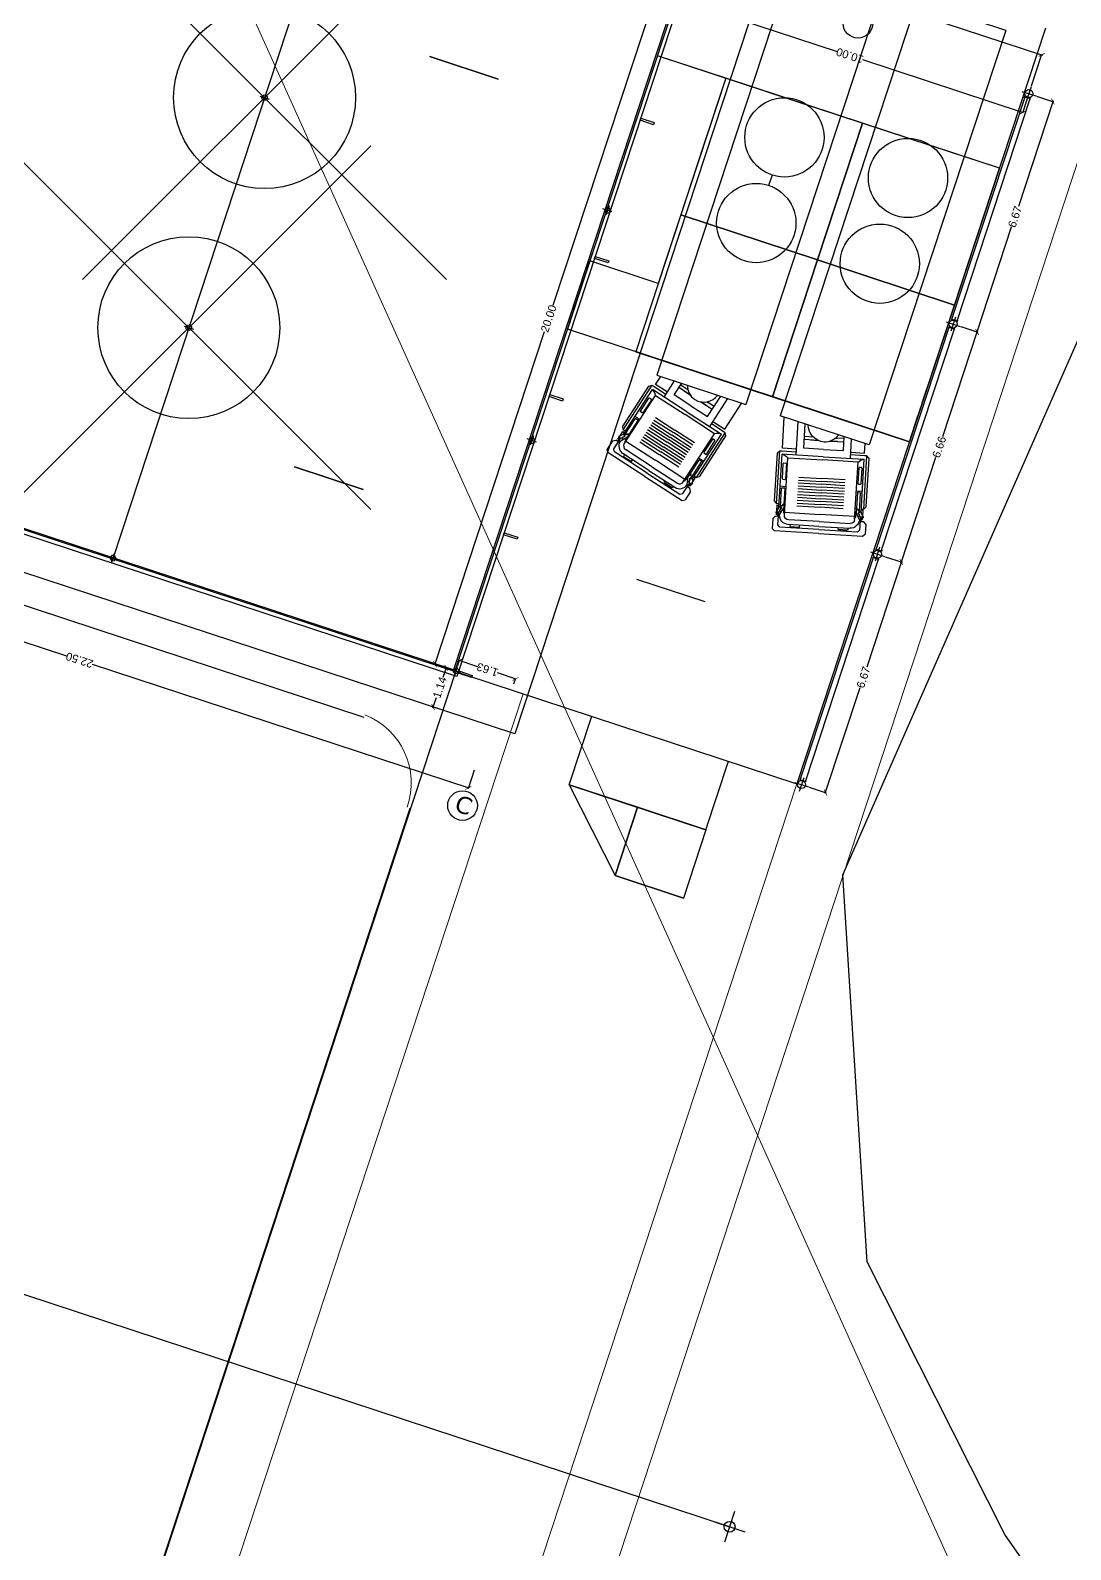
# Model space of a CAD drawing. Header units: metres. Extents: x 2 to 659295185, y -28 to 1124222152.
# Drawn here: x 654511.55 to 654540.15, y 1123352.63 to 1123394.4 of the extents above; entities that cross this region are included whole.
import ezdxf

# ---------------------------------------------------------------- set-up
doc = ezdxf.new("R2010")
doc.units = ezdxf.units.M
doc.header["$MEASUREMENT"] = 0
doc.header["$PDMODE"] = 35
doc.header["$PDSIZE"] = 5
doc.linetypes.add('CENTER2', pattern=[1.125, 0.75, -0.125, 0.125, -0.125])
doc.layers.get('0').update_dxf_attribs({"linetype": 'CONTINUOUS'})
doc.layers.add('acera', color=32, linetype='CONTINUOUS', lineweight=20)
for name, color, linetype in [('Acotado', 7, 'CONTINUOUS'), ('CURVAS', 2, 'CONTINUOUS'), ('EJES', 7, 'CENTER2'), ('Estructura', 1, 'CONTINUOUS'), ('LAGUNA', 5, 'CONTINUOUS'), ('PARED', 7, 'CONTINUOUS'), ('Textura', 8, 'CONTINUOUS'), ('TEXTURA PISO', 251, 'CONTINUOUS'), ('Vista 1', 4, 'CONTINUOUS')]:
    doc.layers.add(name, color=color, linetype=linetype)
doc.styles.add('FORMAT', font='swissl.ttf')
doc.styles.get("Standard").update_dxf_attribs({"font": 'tahoma.ttf'})
doc.dimstyles.new('1-100', dxfattribs={"dimtxt": 0.22, "dimasz": 0.13, "dimexe": 0.02, "dimexo": 0.02, "dimgap": 0.022, "dimtad": 0, "dimzin": 1, "dimdsep": 46, "dimtxsty": 'FORMAT', "dimblk": 'ARCHTICK', "dimcen": 0.02, "dimdle": 0.02, "dimazin": 0, "dimtfac": 1, "dimtofl": 0, "dimtmove": 2, "dimatfit": 3, "dimldrblk": 'ARCHTICK', "dimfxl": 1, "dimtolj": 1, "dimtzin": 1, "dimarcsym": 0})

# ---------------------------------------------------------------- blocks, each defined once
blk = doc.blocks.new('eco 220x220')
at = {"color": 8}
for p, q in [((-0.202, 0), (0.202, 0)), ((0, 0.202), (0, -0.202))]:
    blk.add_line(p, q, dxfattribs=at)
blk.add_circle((0, 0), 0.11)
blk = doc.blocks.new('detalle metalico')
at = {"layer": 'Estructura'}
for points in [[(665221.743, 1123542.564), (665221.743, 1123542.598), (665221.709, 1123542.598), (665221.709, 1123542.604), (665221.749, 1123542.604), (665221.749, 1123542.564), (665221.743, 1123542.564)], [(665221.743, 1123542.482), (665221.743, 1123542.448), (665221.709, 1123542.448), (665221.709, 1123542.442), (665221.749, 1123542.442), (665221.749, 1123542.482), (665221.743, 1123542.482)]]:
    blk.add_lwpolyline(points, dxfattribs=at)
blk.add_lwpolyline([(665221.743, 1123542.448), (665221.737, 1123542.448), (665221.737, 1123542.598), (665221.743, 1123542.598)], close=True, dxfattribs=at)
blk = doc.blocks.new('A$C3CBB7903')
for p, q in [((-3.695, 14.119), (-1.205, 14.776)), ((-1.205, 14.776), (1.853, 3.171)), ((-3.695, 14.119), (-0.638, 2.515)), ((-0.638, 2.515), (1.853, 3.171)), ((1.154, 2.319), (1.154, 2.988)), ((1.355, 2.118), (1.355, 3.04)), ((1.739, 2.283), (1.739, 3.142)), ((-0.524, 2.283), (-0.524, 2.545)), ((-0.141, 2.118), (-0.141, 2.646)), ((0.06, 2.319), (0.06, 2.699)), ((0.06, 2.648), (0.297, 2.648)), ((0.44, 2.556), (0.06, 2.556)), ((0.243, 2.556), (0.44, 2.556)), ((0.297, 2.648), (0.261, 2.648)), ((0.775, 2.556), (1.154, 2.556)), ((0.972, 2.556), (0.775, 2.556)), ((0.918, 2.648), (0.953, 2.648)), ((1.154, 2.648), (0.918, 2.648)), ((-0.655, 2.146), (-0.591, 2.21)), ((-0.655, 0.812), (-0.655, 2.146)), ((-0.591, 0.749), (-0.591, 2.21)), ((-0.591, 2.21), (-0.527, 2.21)), ((-0.527, 2.21), (-0.143, 2.21)), ((-0.141, 2.283), (-0.524, 2.283)), ((0.607, 2.118), (-0.524, 2.118)), ((-0.524, 0.656), (-0.524, 2.118)), ((0.607, 2.319), (0.06, 2.319)), ((0.607, 2.319), (1.154, 2.319)), ((0.607, 2.118), (1.739, 2.118)), ((1.355, 2.283), (1.739, 2.283)), ((1.741, 2.21), (1.358, 2.21)), ((1.739, 0.656), (1.739, 2.118)), ((1.806, 2.21), (1.741, 2.21)), ((1.869, 2.146), (1.806, 2.21)), ((1.806, 0.749), (1.806, 2.21)), ((1.869, 0.812), (1.869, 2.146)), ((-0.477, 1.866), (-0.461, 1.882)), ((-0.477, 1.439), (-0.477, 1.866)), ((-0.461, 1.882), (-0.406, 1.882)), ((-0.406, 1.882), (-0.39, 1.866)), ((-0.39, 1.866), (-0.39, 1.439)), ((-0.36, 2.027), (0.607, 2.027)), ((-0.36, 0.447), (-0.36, 2.027)), ((1.575, 2.027), (0.607, 2.027)), ((1.575, 0.447), (1.575, 2.027)), ((1.621, 1.882), (1.605, 1.866)), ((1.605, 1.866), (1.605, 1.439)), ((1.676, 1.882), (1.621, 1.882)), ((1.691, 1.866), (1.676, 1.882)), ((1.691, 1.439), (1.691, 1.866)), ((-0.461, 1.423), (-0.477, 1.439)), ((-0.406, 1.423), (-0.461, 1.423)), ((-0.39, 1.439), (-0.406, 1.423)), ((-0.031, 1.516), (0.607, 1.516)), ((-0.031, 1.436), (0.607, 1.436)), ((-0.031, 1.357), (0.607, 1.357)), ((-0.031, 1.278), (0.607, 1.278)), ((1.246, 1.516), (0.607, 1.516)), ((1.246, 1.436), (0.607, 1.436)), ((1.246, 1.357), (0.607, 1.357)), ((1.246, 1.278), (0.607, 1.278)), ((1.605, 1.439), (1.621, 1.423)), ((1.621, 1.423), (1.676, 1.423)), ((1.676, 1.423), (1.691, 1.439)), ((-0.36, 1.233), (-0.524, 1.233)), ((-0.465, 1.198), (-0.481, 1.182)), ((-0.481, 0.675), (-0.481, 1.182)), ((-0.465, 1.198), (-0.406, 1.198)), ((-0.39, 1.182), (-0.406, 1.198)), ((-0.39, 1.182), (-0.39, 0.761)), ((-0.031, 1.199), (0.607, 1.199)), ((-0.031, 1.12), (0.607, 1.12)), ((-0.031, 1.04), (0.607, 1.04)), ((-0.031, 0.961), (0.607, 0.961)), ((-0.031, 0.882), (0.607, 0.882)), ((1.246, 1.199), (0.607, 1.199)), ((1.246, 1.12), (0.607, 1.12)), ((1.246, 1.04), (0.607, 1.04)), ((1.246, 0.961), (0.607, 0.961)), ((1.246, 0.882), (0.607, 0.882)), ((1.575, 1.233), (1.739, 1.233)), ((1.605, 1.182), (1.621, 1.198)), ((1.605, 1.182), (1.605, 0.761)), ((1.68, 1.198), (1.621, 1.198)), ((1.68, 1.198), (1.696, 1.182)), ((1.696, 0.675), (1.696, 1.182)), ((-0.655, 0.812), (-0.591, 0.749)), ((-0.53, 0.64), (-0.593, 0.526)), ((-0.527, 0.749), (-0.591, 0.749)), ((-0.577, 0.709), (-0.524, 0.709)), ((-0.577, 0.555), (-0.577, 0.709)), ((-0.577, 0.456), (-0.577, 0.492)), ((-0.563, 0.456), (-0.577, 0.456)), ((-0.57, 0.521), (-0.561, 0.542)), ((-0.57, 0.52), (-0.564, 0.457)), ((-0.564, 0.457), (-0.507, 0.4)), ((-0.553, 0.536), (-0.561, 0.544)), ((-0.561, 0.518), (-0.553, 0.536)), ((-0.556, 0.5), (-0.561, 0.518)), ((-0.557, 0.463), (-0.557, 0.5)), ((-0.507, 0.407), (-0.557, 0.463)), ((-0.524, 0.456), (-0.55, 0.456)), ((-0.532, 0.496), (-0.459, 0.629)), ((-0.524, 0.427), (-0.524, 0.509)), ((-0.498, 0.64), (-0.468, 0.701)), ((-0.497, 0.64), (-0.491, 0.634)), ((-0.491, 0.633), (-0.464, 0.692)), ((-0.49, 0.447), (-0.39, 0.648)), ((-0.481, 0.525), (-0.481, 0.589)), ((-0.481, 0.525), (-0.467, 0.517)), ((-0.468, 0.701), (-0.382, 0.767)), ((-0.451, 0.525), (-0.467, 0.517)), ((-0.464, 0.692), (-0.38, 0.751)), ((-0.39, 0.744), (-0.39, 0.643)), ((-0.384, 0.547), (-0.39, 0.648)), ((-0.379, 0.752), (-0.381, 0.767)), ((-0.36, 0.53), (0.607, 0.53)), ((-0.031, 0.803), (0.607, 0.803)), ((-0.031, 0.724), (0.607, 0.724)), ((1.246, 0.803), (0.607, 0.803)), ((1.246, 0.724), (0.607, 0.724)), ((1.575, 0.53), (0.607, 0.53)), ((1.594, 0.752), (1.596, 0.767)), ((1.679, 0.692), (1.595, 0.751)), ((1.683, 0.701), (1.597, 0.767)), ((1.599, 0.547), (1.605, 0.648)), ((1.605, 0.744), (1.605, 0.643)), ((1.705, 0.447), (1.605, 0.648)), ((1.666, 0.525), (1.682, 0.517)), ((1.746, 0.496), (1.674, 0.629)), ((1.706, 0.633), (1.679, 0.692)), ((1.696, 0.525), (1.682, 0.517)), ((1.712, 0.64), (1.683, 0.701)), ((1.696, 0.525), (1.696, 0.589)), ((1.712, 0.64), (1.705, 0.634)), ((1.722, 0.407), (1.771, 0.463)), ((1.778, 0.457), (1.722, 0.4)), ((1.792, 0.709), (1.739, 0.709)), ((1.739, 0.427), (1.739, 0.509)), ((1.739, 0.456), (1.764, 0.456)), ((1.741, 0.749), (1.806, 0.749)), ((1.745, 0.64), (1.808, 0.526)), ((1.768, 0.536), (1.775, 0.544)), ((1.775, 0.518), (1.768, 0.536)), ((1.771, 0.5), (1.775, 0.518)), ((1.771, 0.463), (1.771, 0.5)), ((1.785, 0.521), (1.775, 0.542)), ((1.777, 0.456), (1.792, 0.456)), ((1.785, 0.52), (1.778, 0.457)), ((1.792, 0.555), (1.792, 0.709)), ((1.792, 0.456), (1.792, 0.492)), ((1.869, 0.812), (1.806, 0.749)), ((-0.671, 0.338), (-0.607, 0.402)), ((-0.671, 0.338), (-0.671, 0.063)), ((-0.607, 0), (-0.671, 0.063)), ((-0.524, 0.402), (-0.607, 0.402)), ((0.607, 0), (-0.607, 0)), ((-0.524, 0.173), (-0.524, 0.418)), ((-0.461, 0.11), (-0.524, 0.173)), ((-0.506, 0.4), (-0.506, 0.407)), ((0.607, 0.11), (-0.461, 0.11)), ((0.607, 0.329), (-0.241, 0.329)), ((0.607, 0.199), (-0.241, 0.199)), ((-0.188, 0.199), (-0.188, 0.144)), ((-0.188, 0.144), (0.075, 0.144)), ((-0.161, 0.144), (-0.151, 0.134)), ((-0.151, 0.134), (0.047, 0.134)), ((0.047, 0.134), (0.057, 0.144)), ((0.075, 0.144), (0.075, 0.199)), ((0.607, 0.329), (1.456, 0.329)), ((0.607, 0.199), (1.456, 0.199)), ((0.607, 0.11), (1.676, 0.11)), ((0.607, 0), (1.822, 0)), ((1.139, 0.144), (1.139, 0.199)), ((1.402, 0.144), (1.139, 0.144)), ((1.168, 0.134), (1.157, 0.144)), ((1.365, 0.134), (1.168, 0.134)), ((1.376, 0.144), (1.365, 0.134)), ((1.402, 0.199), (1.402, 0.144)), ((1.676, 0.11), (1.739, 0.173)), ((1.721, 0.4), (1.721, 0.407)), ((1.739, 0.173), (1.739, 0.418)), ((1.739, 0.402), (1.822, 0.402)), ((1.885, 0.338), (1.822, 0.402)), ((1.822, 0), (1.885, 0.063)), ((1.885, 0.338), (1.885, 0.063))]:
    blk.add_line(p, q)
for centre, radius, start, end in [((0.59, 3.003), 0.484, 272.0943, 355.5579), ((0.625, 3.003), 0.484, 212.839, 267.9057), ((-0.594, 1.799), 0.327, 44.2287, 77.695), ((1.809, 1.799), 0.327, 102.305, 135.7713), ((-0.557, 0.522), 0.0365, 173.8171, 254.0025), ((-0.557, 0.522), 0.0365, 270.0651, 313.8576), ((-0.494, 0.636), 0.0361, 68.4256, 175.0388), ((-0.241, 0.447), 0.249, 180, 270), ((-0.494, 0.636), 0.0361, 313.745, 58.3959), ((-0.265, 0.547), 0.119, 180, 217.2027), ((-0.241, 0.447), 0.119, 180, 270), ((1.456, 0.447), 0.249, 270, 0), ((1.456, 0.447), 0.119, 270, 0), ((1.48, 0.547), 0.119, 322.7973, 0), ((1.709, 0.636), 0.0361, 121.6041, 226.255), ((1.709, 0.636), 0.0361, 4.9612, 111.5744), ((1.771, 0.522), 0.0365, 226.1424, 269.9349), ((1.771, 0.522), 0.0365, 285.9975, 6.1829)]:
    blk.add_arc(centre, radius, start, end)
blk = doc.blocks.new('_ArchTick')
at = {"color": 0, "linetype": 'ByBlock', "const_width": 0.15}
blk.add_lwpolyline([(-0.5, -0.5), (0.5, 0.5)], dxfattribs=at)
blk = doc.blocks.new('*D2312')
at = {"layer": 'Acotado', "color": 0, "lineweight": -2, "transparency": 16777216}
for p, q in [((667552.585, 1123480.55), (667553.133, 1123480.55)), ((667553.113, 1123480.57), (667553.113, 1123471.858)), ((667552.215, 1123471.878), (667553.133, 1123471.878))]:
    blk.add_line(p, q, dxfattribs=at)
at = {"layer": 'Acotado', "color": 0, "lineweight": -2, "transparency": 16777216, "xscale": 0.13, "yscale": 0.13, "zscale": 0.13}
for p, rotation in [((667553.113, 1123480.55), 90), ((667553.113, 1123471.878), 270)]:
    blk.add_blockref('_ArchTick', p, dxfattribs=dict(at, rotation=rotation))
at = {"layer": 'Acotado', "color": 0, "transparency": 16777216, "insert": (667553.394, 1123475.407), "char_height": 0.22, "attachment_point": 5, "rotation": 90, "style": 'FORMAT'}
blk.add_mtext('\\A1;8.67', dxfattribs=at)
blk = doc.blocks.new('*D2313')
at = {"layer": 'Acotado', "color": 0, "lineweight": -2, "transparency": 16777216}
for p, q in [((667552.111, 1123481.878), (667551.427, 1123481.878)), ((667551.447, 1123481.898), (667551.447, 1123477.246)), ((667551.447, 1123471.858), (667551.447, 1123476.509)), ((667552.111, 1123471.878), (667551.427, 1123471.878))]:
    blk.add_line(p, q, dxfattribs=at)
at = {"layer": 'Acotado', "color": 0, "lineweight": -2, "transparency": 16777216, "xscale": 0.13, "yscale": 0.13, "zscale": 0.13}
for p, rotation in [((667551.447, 1123481.878), 90), ((667551.447, 1123471.878), 270)]:
    blk.add_blockref('_ArchTick', p, dxfattribs=dict(at, rotation=rotation))
at = {"layer": 'Acotado', "color": 0, "transparency": 16777216, "insert": (667551.447, 1123476.878), "char_height": 0.22, "attachment_point": 5, "rotation": 90, "style": 'FORMAT'}
blk.add_mtext('\\A1;10.00', dxfattribs=at)
blk = doc.blocks.new('*D2318')
at = {"layer": 'Acotado', "color": 0, "lineweight": -2, "transparency": 16777216}
for p, q in [((667531.973, 1123482.485), (667541.615, 1123482.485)), ((667531.993, 1123482.036), (667531.993, 1123482.505)), ((667552.013, 1123482.485), (667542.371, 1123482.485)), ((667551.993, 1123482.036), (667551.993, 1123482.505))]:
    blk.add_line(p, q, dxfattribs=at)
at = {"layer": 'Acotado', "color": 0, "lineweight": -2, "transparency": 16777216, "xscale": 0.13, "yscale": 0.13, "zscale": 0.13, "rotation": 180}
blk.add_blockref('_ArchTick', (667531.993, 1123482.485), dxfattribs=at)
at = {"layer": 'Acotado', "color": 0, "lineweight": -2, "transparency": 16777216, "xscale": 0.13, "yscale": 0.13, "zscale": 0.13}
blk.add_blockref('_ArchTick', (667551.993, 1123482.485), dxfattribs=at)
at = {"layer": 'Acotado', "color": 0, "transparency": 16777216, "insert": (667541.993, 1123482.485), "char_height": 0.22, "attachment_point": 5, "style": 'FORMAT'}
blk.add_mtext('\\A1;20.00', dxfattribs=at)
blk = doc.blocks.new('*D2346')
at = {"layer": 'Acotado', "color": 0, "lineweight": -2, "transparency": 16777216}
for p, q in [((667545.323, 1123471.656), (667545.323, 1123471.164)), ((667551.993, 1123471.656), (667551.993, 1123471.164)), ((667545.303, 1123471.184), (667548.363, 1123471.184)), ((667552.013, 1123471.184), (667548.953, 1123471.184))]:
    blk.add_line(p, q, dxfattribs=at)
at = {"layer": 'Acotado', "color": 0, "lineweight": -2, "transparency": 16777216, "xscale": 0.13, "yscale": 0.13, "zscale": 0.13, "rotation": 180}
blk.add_blockref('_ArchTick', (667545.323, 1123471.184), dxfattribs=at)
at = {"layer": 'Acotado', "color": 0, "lineweight": -2, "transparency": 16777216, "xscale": 0.13, "yscale": 0.13, "zscale": 0.13}
blk.add_blockref('_ArchTick', (667551.993, 1123471.184), dxfattribs=at)
at = {"layer": 'Acotado', "color": 0, "transparency": 16777216, "insert": (667548.658, 1123471.184), "char_height": 0.22, "attachment_point": 5, "style": 'FORMAT'}
blk.add_mtext('\\A1;6.67', dxfattribs=at)
blk = doc.blocks.new('*D2347')
at = {"layer": 'Acotado', "color": 0, "lineweight": -2, "transparency": 16777216}
for p, q in [((667538.663, 1123471.656), (667538.663, 1123471.164)), ((667545.323, 1123471.656), (667545.323, 1123471.164)), ((667538.643, 1123471.184), (667541.698, 1123471.184)), ((667545.343, 1123471.184), (667542.288, 1123471.184))]:
    blk.add_line(p, q, dxfattribs=at)
at = {"layer": 'Acotado', "color": 0, "lineweight": -2, "transparency": 16777216, "xscale": 0.13, "yscale": 0.13, "zscale": 0.13, "rotation": 180}
blk.add_blockref('_ArchTick', (667538.663, 1123471.184), dxfattribs=at)
at = {"layer": 'Acotado', "color": 0, "lineweight": -2, "transparency": 16777216, "xscale": 0.13, "yscale": 0.13, "zscale": 0.13}
blk.add_blockref('_ArchTick', (667545.323, 1123471.184), dxfattribs=at)
at = {"layer": 'Acotado', "color": 0, "transparency": 16777216, "insert": (667541.993, 1123471.184), "char_height": 0.22, "attachment_point": 5, "style": 'FORMAT'}
blk.add_mtext('\\A1;6.66', dxfattribs=at)
blk = doc.blocks.new('*D2348')
at = {"layer": 'Acotado', "color": 0, "lineweight": -2, "transparency": 16777216}
for p, q in [((667531.993, 1123471.656), (667531.993, 1123471.164)), ((667538.663, 1123471.656), (667538.663, 1123471.164)), ((667531.973, 1123471.184), (667535.033, 1123471.184)), ((667538.683, 1123471.184), (667535.623, 1123471.184))]:
    blk.add_line(p, q, dxfattribs=at)
at = {"layer": 'Acotado', "color": 0, "lineweight": -2, "transparency": 16777216, "xscale": 0.13, "yscale": 0.13, "zscale": 0.13, "rotation": 180}
blk.add_blockref('_ArchTick', (667531.993, 1123471.184), dxfattribs=at)
at = {"layer": 'Acotado', "color": 0, "lineweight": -2, "transparency": 16777216, "xscale": 0.13, "yscale": 0.13, "zscale": 0.13}
blk.add_blockref('_ArchTick', (667538.663, 1123471.184), dxfattribs=at)
at = {"layer": 'Acotado', "color": 0, "transparency": 16777216, "insert": (667535.328, 1123471.184), "char_height": 0.22, "attachment_point": 5, "style": 'FORMAT'}
blk.add_mtext('\\A1;6.67', dxfattribs=at)
blk = doc.blocks.new('*D2356')
at = {"layer": 'Acotado', "color": 0, "lineweight": -2, "transparency": 16777216}
for p, q in [((667530.833, 1123482.161), (667531.136, 1123482.161)), ((667530.853, 1123482.036), (667530.853, 1123482.181)), ((667532.013, 1123482.161), (667531.71, 1123482.161)), ((667531.993, 1123482.036), (667531.993, 1123482.181))]:
    blk.add_line(p, q, dxfattribs=at)
at = {"layer": 'Acotado', "color": 0, "lineweight": -2, "transparency": 16777216, "xscale": 0.13, "yscale": 0.13, "zscale": 0.13, "rotation": 180}
blk.add_blockref('_ArchTick', (667530.853, 1123482.161), dxfattribs=at)
at = {"layer": 'Acotado', "color": 0, "lineweight": -2, "transparency": 16777216, "xscale": 0.13, "yscale": 0.13, "zscale": 0.13}
blk.add_blockref('_ArchTick', (667531.993, 1123482.161), dxfattribs=at)
at = {"layer": 'Acotado', "color": 0, "transparency": 16777216, "insert": (667531.423, 1123482.161), "char_height": 0.22, "attachment_point": 5, "style": 'FORMAT'}
blk.add_mtext('\\A1;1.14', dxfattribs=at)
blk = doc.blocks.new('*D2357')
at = {"layer": 'Acotado', "color": 0, "lineweight": -2, "transparency": 16777216}
for p, q in [((667532.151, 1123481.878), (667532.318, 1123481.878)), ((667532.298, 1123481.898), (667532.298, 1123481.351)), ((667532.298, 1123480.233), (667532.298, 1123480.78)), ((667532.151, 1123480.253), (667532.318, 1123480.253))]:
    blk.add_line(p, q, dxfattribs=at)
at = {"layer": 'Acotado', "color": 0, "lineweight": -2, "transparency": 16777216, "xscale": 0.13, "yscale": 0.13, "zscale": 0.13}
for p, rotation in [((667532.298, 1123481.878), 90), ((667532.298, 1123480.253), 270)]:
    blk.add_blockref('_ArchTick', p, dxfattribs=dict(at, rotation=rotation))
at = {"layer": 'Acotado', "color": 0, "transparency": 16777216, "insert": (667532.298, 1123481.065), "char_height": 0.22, "attachment_point": 5, "rotation": 90, "style": 'FORMAT'}
blk.add_mtext('\\A1;1.63', dxfattribs=at)
blk = doc.blocks.new('*D2361')
at = {"layer": 'Acotado', "color": 0, "lineweight": -2, "transparency": 16777216}
for p, q in [((667530.082, 1123503.052), (667529.023, 1123503.052)), ((667529.043, 1123503.072), (667529.043, 1123492.179)), ((667529.043, 1123480.53), (667529.043, 1123491.423)), ((667529.56, 1123480.55), (667529.023, 1123480.55))]:
    blk.add_line(p, q, dxfattribs=at)
at = {"layer": 'Acotado', "color": 0, "lineweight": -2, "transparency": 16777216, "xscale": 0.13, "yscale": 0.13, "zscale": 0.13}
for p, rotation in [((667529.043, 1123503.052), 90), ((667529.043, 1123480.55), 270)]:
    blk.add_blockref('_ArchTick', p, dxfattribs=dict(at, rotation=rotation))
at = {"layer": 'Acotado', "color": 0, "transparency": 16777216, "insert": (667529.043, 1123491.801), "char_height": 0.22, "attachment_point": 5, "rotation": 90, "style": 'FORMAT'}
blk.add_mtext('\\A1;22.50', dxfattribs=at)
blk = doc.blocks.new('A$C562C02F1')
blk.add_line((-19.702, -25.166, 0), (-20.002, -25.166, 0))
for centre in [(-21.092, -25.166, 0), (-18.612, -25.166, 0), (-21.092, -28.741, 0), (-18.612, -28.741, 0)]:
    blk.add_circle(centre, 1.09)
at = {"layer": 'Acotado', "color": 1}
for centre in [(-38.828, -22.502), (-38.828, -22.502), (-15, -26.105)]:
    blk.add_circle(centre, 0.408, dxfattribs=at)
at = {"layer": 'PARED'}
for p, q in [((-35.51, -21.249), (-35.51, 0.953)), ((-35.36, -21.099), (-35.36, -1.399)), ((-15.445, -21.249), (-35.51, -21.249)), ((-15.295, -21.099), (-35.36, -21.099)), ((-35.254, -31.099), (-28.816, -31.099)), ((-35.254, -31.249), (-28.816, -31.249)), ((-28.584, -31.099), (-22.156, -31.099)), ((-28.584, -31.249), (-22.156, -31.249)), ((-21.924, -31.099), (-15.486, -31.099)), ((-21.924, -31.249), (-15.486, -31.249))]:
    blk.add_line(p, q, dxfattribs=at)
for points in [[(-35.405, -21.249), (-35.345, -21.249), (-35.345, -21.639), (-35.405, -21.639)], [(-31.405, -21.249), (-31.345, -21.249), (-31.345, -21.639), (-31.405, -21.639)], [(-27.405, -21.249), (-27.345, -21.249), (-27.345, -21.639), (-27.405, -21.639)], [(-23.405, -21.249), (-23.345, -21.249), (-23.345, -21.639), (-23.405, -21.639)], [(-19.405, -21.249), (-19.345, -21.249), (-19.345, -21.639), (-19.405, -21.639)]]:
    blk.add_lwpolyline(points, close=True, dxfattribs=at)
for p in [(-28.7, -11.249), (-22.04, -11.249)]:
    blk.add_point(p, dxfattribs=at)
at = {"layer": 'Vista 1'}
for p, q in [((-36.51, -23.249), (-36.51, -1.549)), ((42, -23.249), (-36.51, -23.249))]:
    blk.add_line(p, q, dxfattribs=at)
at = {"rotation": 180}
for p in [(665186.483, 1123511.349), (665193.153, 1123511.349), (665199.813, 1123511.349)]:
    blk.add_blockref('detalle metalico', p, dxfattribs=at)
at = {"xscale": -1, "rotation": 180}
for p in [(-665250.553, 1123511.349), (-665243.893, 1123511.349), (-665237.223, 1123511.349)]:
    blk.add_blockref('detalle metalico', p, dxfattribs=at)
at = {"layer": 'Estructura', "yscale": 0.6818181818181818, "zscale": 0.6818181818181818}
for p, xscale, rotation in [((-35.37, -11.249), -0.6818181818181818, 90), ((-28.7, -11.249), 0.6818181818181818, 270), ((-22.04, -11.249), 0.6818181818181818, 270), ((-35.37, -21.174), 0.6818181818181818, 89.99999999999999), ((-28.7, -21.174), -0.6818181818181818, 270), ((-22.04, -21.174), -0.6818181818181818, 270)]:
    blk.add_blockref('eco 220x220', p, dxfattribs=dict(at, xscale=xscale, rotation=rotation))
at = {"layer": 'Estructura', "rotation": 270}
for p in [(-35.37, -31.174), (-28.7, -31.174), (-22.04, -31.174), (-15.37, -31.174)]:
    blk.add_blockref('eco 220x220', p, dxfattribs=at)
at = {"layer": 'Textura', "extrusion": (1.45925e-23, 1.98595e-08, 1), "rotation": 255.2404454788685}
blk.add_blockref('A$C3CBB7903', (-28.512, -23.85, 0), dxfattribs=at)
at = {"layer": 'Textura', "extrusion": (-4.01613e-29, -1.98595e-08, 1), "xscale": -1, "rotation": 284.7595545211313}
blk.add_blockref('A$C3CBB7903', (-28.512, -30.048, 0), dxfattribs=at)
at = {"layer": 'Acotado', "insert": (-38.572, -22.306), "char_height": 0.46828, "width": 1.67642, "attachment_point": 1, "rotation": 270}
blk.add_mtext('{\\fVerdana|b0|i0|c0|p34;C}', dxfattribs=at)
blk.add_mtext('{\\fVerdana|b0|i0|c0|p34;C}', dxfattribs=at)
at = {"layer": 'Acotado'}
for base, p1, p2, angle, picture, middle, set_off in [((-38.32, -22.502), (-37.261, 0), (-37.783, -22.502), 270, '*D2361', (-38.32, -11.251), (-667567.363, -1123503.052)), ((-35.37, -20.567), (-15.37, -21.036), (-35.37, -21.036), 180, '*D2318', (-25.37, -20.567), (-667567.363, -1123503.052)), ((-36.51, -20.891), (-35.37, -21.036), (-36.51, -21.036), 180, '*D2356', (-35.94, -20.891), (-667567.363, -1123503.052)), ((-35.064477172, -22.799009461), (-35.232154029, -21.174009461), (-35.232154029, -22.799009461), 90, '*D2357', (-35.064477172, -21.986509461), (-667567.3629038, -1123503.051806977)), ((-15.916, -31.174), (-15.232, -21.174), (-15.232, -31.174), 90, '*D2313', (-15.916, -26.174), (-667567.363, -1123503.052)), ((-35.37, -31.868), (-28.7, -31.376), (-35.37, -31.376), 180, '*D2348', (-32.035, -31.868), (-667567.363, -1123503.052)), ((-28.7, -31.868), (-22.04, -31.376), (-28.7, -31.376), 180, '*D2347', (-25.37, -31.868), (-667567.363, -1123503.052)), ((-22.04, -31.868), (-15.37, -31.376), (-22.04, -31.376), 180, '*D2346', (-18.705, -31.868), (-667567.363, -1123503.052))]:
    dim = blk.add_linear_dim(base=base, p1=p1, p2=p2, angle=angle, dimstyle='1-100', dxfattribs=at)
    dim.commit()
    dim.dimension.update_dxf_attribs({"geometry": picture, "text_midpoint": middle, "insert": set_off})
dim = blk.add_linear_dim(base=(-14.25, -31.174), p1=(-14.798, -22.502), p2=(-15.168, -31.174), angle=90, dimstyle='1-100', dxfattribs=at)
dim.commit()
dim.dimension.update_dxf_attribs({"geometry": '*D2312', "text_midpoint": (-13.969, -27.644), "dimtype": 128, "insert": (-667567.363, -1123503.052)})

msp = doc.modelspace()

# ---------------------------------------------------------------- linework, layer by layer
at = {"color": 5}
for p, q in [((654523.252, 1123376.783), (654514.5379, 1123350.2984)), ((654530.7748, 1123353.2531), (654508.3301, 1123360.6379))]:
    msp.add_line(p, q, dxfattribs=at)
at = {"layer": 'acera'}
for p, q in [((654511.8123, 1123335.7656), (654525.1018, 1123376.1563)), ((654532.6238, 1123373.6814), (654524.3159, 1123348.4312))]:
    msp.add_line(p, q, dxfattribs=at)
at = {"layer": 'acera', "flags": 128}
for points in [[(654541.9572, 1123395.7141), (654526.2157, 1123347.8061)], [(654510.1999, 1123337.199), (654521.9839, 1123373.014)]]:
    msp.add_lwpolyline(points, dxfattribs=at)
at = {"layer": 'acera'}
msp.add_ellipse((654520.0233, 1123373.7115), major_axis=(-1.8212, 0.8265), ratio=1, start_param=3.2257993, end_param=4.7684529, dxfattribs=at)
at = {"layer": 'CURVAS', "lineweight": 0}
msp.add_lwpolyline([(654523, 1123230), (654349, 1123277), (654543, 1123924), (654601, 1123889), (654601, 1123826), (654687, 1123450), (654509, 1123414), (654592, 1123230), (654523, 1123230)], dxfattribs=at)
at = {"layer": 'EJES', "flags": 128}
for points in [[(654526.315, 1123386.1775), (654526.9337, 1123388.058)], [(654535.7175, 1123383.0839), (654536.3362, 1123384.9644)]]:
    msp.add_lwpolyline(points, dxfattribs=at)
at = {"layer": 'Estructura'}
for p, q in [((654530.3543, 1123353.3914), (654531.1953, 1123353.1147)), ((654530.9131, 1123353.6736), (654530.6364, 1123352.8326))]:
    msp.add_line(p, q, dxfattribs=at)
msp.add_circle((654530.7748, 1123353.2531), 0.15, dxfattribs=at)
at = {"layer": 'LAGUNA'}
msp.add_lwpolyline([(654558.7358, 1123427.7069), (654568.757, 1123426.4937), (654582.5393, 1123424.0431), (654595.084, 1123417.8315), (654603.2491, 1123410.9769), (654599.5367, 1123399.6939), (654587.7322, 1123376.4849), (654577.7801, 1123352.5716), (654567.8075, 1123341.2643), (654560.3098, 1123337.479), (654544.004, 1123344.9281), (654538.3382, 1123353.0445), (654534.5529, 1123360.5422), (654533.8856, 1123371.1821)], close=True, dxfattribs=at)
at = {"layer": 'Textura', "flags": 128}
for points in [[(654526.3636, 1123373.657), (654526.9823, 1123375.5375)], [(654526.3636, 1123373.657), (654526.9823, 1123375.5375)], [(654530.1246, 1123372.4196), (654530.7433, 1123374.3001)], [(654530.1246, 1123372.4196), (654530.7433, 1123374.3001)], [(654528.2441, 1123373.0383), (654526.3636, 1123373.657)], [(654526.3636, 1123373.657), (654527.6254, 1123371.1578)], [(654526.3636, 1123373.657), (654527.6254, 1123371.1578)], [(654526.3636, 1123373.657), (654528.2441, 1123373.0383)], [(654526.3636, 1123373.657), (654530.1246, 1123372.4196)], [(654528.2441, 1123373.0383), (654526.3636, 1123373.657)], [(654526.3636, 1123373.657), (654527.6254, 1123371.1578)], [(654526.3636, 1123373.657), (654527.6254, 1123371.1578)], [(654526.3636, 1123373.657), (654528.2441, 1123373.0383)], [(654526.3636, 1123373.657), (654530.1246, 1123372.4196)], [(654527.6254, 1123371.1578), (654528.2441, 1123373.0383)], [(654528.2441, 1123373.0383), (654527.6254, 1123371.1578)], [(654528.2441, 1123373.0383), (654527.6254, 1123371.1578)], [(654528.2441, 1123373.0383), (654527.6254, 1123371.1578)], [(654528.2441, 1123373.0383), (654527.6254, 1123371.1578)], [(654527.6254, 1123371.1578), (654528.2441, 1123373.0383)], [(654528.2441, 1123373.0383), (654527.6254, 1123371.1578)], [(654528.2441, 1123373.0383), (654527.6254, 1123371.1578)], [(654528.2441, 1123373.0383), (654527.6254, 1123371.1578)], [(654528.2441, 1123373.0383), (654527.6254, 1123371.1578)], [(654530.1246, 1123372.4196), (654528.2441, 1123373.0383)], [(654528.2441, 1123373.0383), (654530.1246, 1123372.4196)], [(654530.1246, 1123372.4196), (654528.2441, 1123373.0383)], [(654528.2441, 1123373.0383), (654530.1246, 1123372.4196)], [(654530.1246, 1123372.4196), (654528.2441, 1123373.0383)], [(654528.2441, 1123373.0383), (654530.1246, 1123372.4196)], [(654530.1246, 1123372.4196), (654528.2441, 1123373.0383)], [(654528.2441, 1123373.0383), (654530.1246, 1123372.4196)], [(654530.1246, 1123372.4196), (654529.5058, 1123370.5391)], [(654530.1246, 1123372.4196), (654529.5058, 1123370.5391)], [(654530.1246, 1123372.4196), (654529.5058, 1123370.5391)], [(654530.1246, 1123372.4196), (654529.5058, 1123370.5391)], [(654530.1246, 1123372.4196), (654529.5058, 1123370.5391)], [(654530.1246, 1123372.4196), (654529.5058, 1123370.5391)], [(654530.1246, 1123372.4196), (654529.5058, 1123370.5391)], [(654530.1246, 1123372.4196), (654529.5058, 1123370.5391)], [(654530.1246, 1123372.4196), (654529.5058, 1123370.5391)], [(654530.1246, 1123372.4196), (654529.5058, 1123370.5391)], [(654530.1246, 1123372.4196), (654529.5058, 1123370.5391)], [(654530.1246, 1123372.4196), (654529.5058, 1123370.5391)], [(654530.1246, 1123372.4196), (654529.5058, 1123370.5391)], [(654530.1246, 1123372.4196), (654529.5058, 1123370.5391)], [(654529.5058, 1123370.5391), (654527.6254, 1123371.1578)], [(654529.5058, 1123370.5391), (654527.6254, 1123371.1578)], [(654529.5058, 1123370.5391), (654527.6254, 1123371.1578)], [(654527.6254, 1123371.1578), (654529.5058, 1123370.5391)], [(654527.6254, 1123371.1578), (654529.5058, 1123370.5391)], [(654527.6254, 1123371.1578), (654529.5058, 1123370.5391)], [(654527.6254, 1123371.1578), (654529.5058, 1123370.5391)], [(654527.6254, 1123371.1578), (654529.5058, 1123370.5391)], [(654527.6254, 1123371.1578), (654529.5058, 1123370.5391)], [(654527.6254, 1123371.1578), (654529.5058, 1123370.5391)], [(654529.5058, 1123370.5391), (654527.6254, 1123371.1578)], [(654529.5058, 1123370.5391), (654527.6254, 1123371.1578)], [(654529.5058, 1123370.5391), (654527.6254, 1123371.1578)], [(654529.5058, 1123370.5391), (654527.6254, 1123371.1578)], [(654527.6254, 1123371.1578), (654529.5058, 1123370.5391)], [(654527.6254, 1123371.1578), (654529.5058, 1123370.5391)], [(654527.6254, 1123371.1578), (654529.5058, 1123370.5391)], [(654527.6254, 1123371.1578), (654529.5058, 1123370.5391)], [(654527.6254, 1123371.1578), (654529.5058, 1123370.5391)], [(654527.6254, 1123371.1578), (654529.5058, 1123370.5391)], [(654527.6254, 1123371.1578), (654529.5058, 1123370.5391)], [(654529.5058, 1123370.5391), (654527.6254, 1123371.1578)]]:
    msp.add_lwpolyline(points, dxfattribs=at)
at = {"layer": 'TEXTURA PISO', "flags": 128}
for points in [[(654524.4101, 1123393.0565), (654522.5296, 1123393.6752), (654524.4101, 1123393.0565)], [(654520.6978, 1123381.7735), (654518.8173, 1123382.3922), (654520.6978, 1123381.7735)]]:
    msp.add_lwpolyline(points, close=True, dxfattribs=at)
msp.add_lwpolyline([(654530.1003, 1123378.6798), (654528.2198, 1123379.2985)], dxfattribs=at)
msp.add_lwpolyline([(654530.1003, 1123378.6798), (654528.2198, 1123379.2985)], dxfattribs=at)
at = {"layer": 'Vista 1', "flags": 128}
for points in [[(654520.0342, 1123398.7591), (654513.8188, 1123379.8687)], [(654529.4367, 1123395.6655), (654523.2213, 1123376.775)], [(654539.458, 1123394.4523), (654532.6238, 1123373.6814)], [(654539.458, 1123394.4523), (654532.6238, 1123373.6814)], [(654530.6704, 1123393.0808), (654528.7899, 1123393.6995)], [(654532.5509, 1123392.462), (654528.7899, 1123393.6995)], [(654530.6704, 1123393.0808), (654528.8142, 1123387.4393)], [(654530.6704, 1123393.0808), (654528.8142, 1123387.4393)], [(654530.6704, 1123393.0808), (654530.0516, 1123391.2003)], [(654536.3119, 1123391.2246), (654532.5509, 1123392.462)], [(654530.0516, 1123391.2003), (654529.4329, 1123389.3198)], [(654538.1924, 1123390.6059), (654536.3119, 1123391.2246)], [(654538.1924, 1123390.6059), (654535.7175, 1123383.0839)], [(654538.1924, 1123390.6059), (654536.3362, 1123384.9644)], [(654538.1924, 1123390.6059), (654537.5736, 1123388.7254)], [(654529.4329, 1123389.3198), (654528.8142, 1123387.4393)], [(654537.5736, 1123388.7254), (654536.9549, 1123386.8449)], [(654528.8142, 1123387.4393), (654526.9337, 1123388.058)], [(654536.9549, 1123386.8449), (654536.3362, 1123384.9644)], [(654530.076, 1123384.94), (654526.315, 1123386.1775)], [(654533.837, 1123383.7026), (654530.076, 1123384.94)], [(654502.4503, 1123383.6092), (654532.6238, 1123373.6814)], [(654502.4503, 1123383.6092), (654532.6238, 1123373.6814)], [(654535.7175, 1123383.0839), (654533.837, 1123383.7026)], [(654507.5586, 1123379.8443), (654520.7221, 1123375.5132)]]:
    msp.add_lwpolyline(points, dxfattribs=at)
at = {"layer": 'Vista 1'}
for points in [[(654529.4329, 1123389.3198), (654533.1939, 1123388.0823), (654534.4314, 1123391.8433), (654530.6704, 1123393.0808)], [(654533.1939, 1123388.0823), (654536.9549, 1123386.8449), (654538.1924, 1123390.6059), (654534.4314, 1123391.8433)], [(654528.1955, 1123385.5588), (654531.9565, 1123384.3213), (654533.1939, 1123388.0823), (654529.4329, 1123389.3198)], [(654526.315, 1123386.1775), (654526.9337, 1123388.058)], [(654531.9565, 1123384.3213), (654535.7175, 1123383.0839), (654536.9549, 1123386.8449), (654533.1939, 1123388.0823)]]:
    msp.add_lwpolyline(points, close=True, dxfattribs=at)
msp.add_lwpolyline([(654536.3362, 1123384.9644), (654535.7175, 1123383.0839)], dxfattribs=at)

# ---------------------------------------------------------------- block references
at = {"color": 5, "extrusion": (0, 0, -1), "xscale": -1, "rotation": 288.2124472151277}
msp.add_blockref('A$C562C02F1', (-654514.1933, 1123416.9989), dxfattribs=at)

doc.saveas('drawing.dxf')
